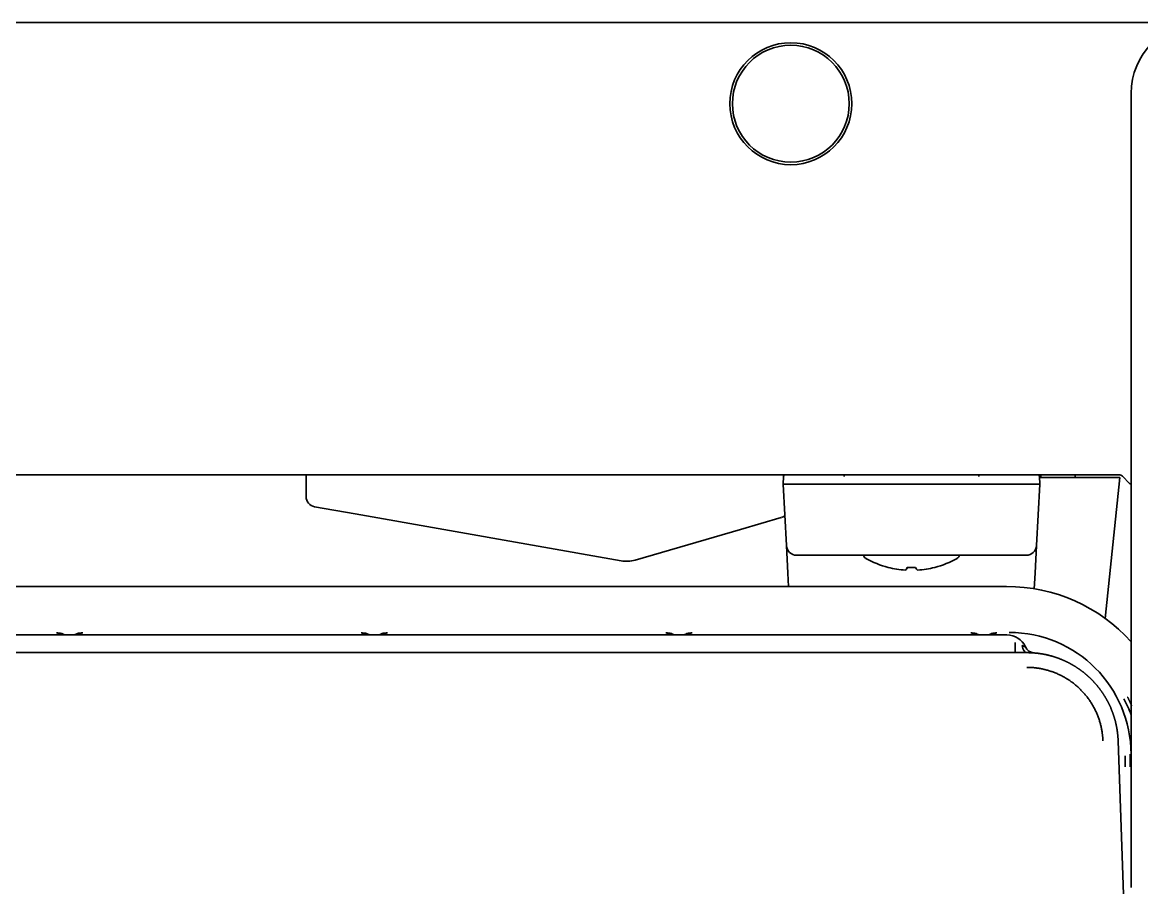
# Model space of a CAD drawing. Header units: inches. Extents: x 90 to 4162, y -443 to 3471.
# Drawn here: x 2831.2 to 2941.4, y 3316.2 to 3401.3 of the extents above; entities that cross this region are included whole.
import ezdxf

# ---------------------------------------------------------------- set-up
doc = ezdxf.new("R2010")
doc.units = ezdxf.units.IN
doc.layers.add('1', color=7, linetype='Continuous', true_color=0xffffff)
doc.layers.add('4', color=7, linetype='Continuous', true_color=0xffffff)

msp = doc.modelspace()

# ---------------------------------------------------------------- linework, layer by layer
at = {"layer": '1', "color": 7, "linetype": 'Continuous', "lineweight": 35}
for p, q in [((2818.72, 3401.28), (2947.39, 3401.28)), ((2940.39, 3371.73), (2940.39, 3394.28)), ((2940.39, 3354.62), (2940.39, 3368.52)), ((2939.18, 3356.78), (2803.31, 3356.78)), ((2859.18, 3354.62), (2859.18, 3356.78)), ((2906.14, 3355.86), (2906.17, 3356.62)), ((2912.14, 3356.62), (2912.14, 3356.78)), ((2931.36, 3356.62), (2931.39, 3355.86)), ((2931.37, 3356.5), (2934.32, 3356.5)), ((2931.51, 3356.78), (2931.51, 3356.5)), ((2934.32, 3356.5), (2939.29, 3356.5)), ((2934.88, 3356.5), (2934.88, 3356.78)), ((2939.29, 3356.5), (2937.84, 3342.64)), ((2939.54, 3356.63), (2940.24, 3355.92)), ((2906.46, 3349.81), (2906.14, 3355.86)), ((2925.4, 3355.86), (2912.14, 3355.86)), ((2931.39, 3355.86), (2931.07, 3349.81)), ((2864, 3352.93), (2860, 3353.63)), ((2890.2, 3348.31), (2864, 3352.93)), ((2905.95, 3352.57), (2901.95, 3351.4)), ((2901.95, 3351.4), (2891.56, 3348.38)), ((2940.39, 3316.16), (2940.39, 3351.41)), ((2906.6, 3347.09), (2906.46, 3349.81)), ((2931.07, 3349.81), (2930.93, 3347.09)), ((2912.45, 3348.86), (2907.46, 3348.86)), ((2925.08, 3348.86), (2912.45, 3348.86)), ((2930.07, 3348.86), (2925.08, 3348.86)), ((2918.17, 3347.4), (2918.17, 3347.4)), ((2919.37, 3347.4), (2919.37, 3347.4)), ((2921.07, 3347.67), (2921.07, 3347.66)), ((2906.67, 3345.79), (2906.6, 3347.09)), ((2930.93, 3347.09), (2930.85, 3345.56))]:
    msp.add_line(p, q, dxfattribs=at)
for radius in [6, 5.75]:
    msp.add_circle((2906.89, 3393.28), radius, dxfattribs=at)
for centre, radius, start, end in [((2939.18, 3356.28), 0.5, 45, 90), ((2940.6, 3356.28), 0.5, 225, 245.5305), ((2860.18, 3354.62), 1, 180, 260), ((2905.68, 3353.53), 1, 286.2135, 309.1173), ((2907.46, 3349.86), 1, 183, 270), ((2930.07, 3349.86), 1, 270, 357), ((2914.52, 3348.99), 0.5, 194.6023, 240.3206), ((2918.77, 3356.44), 9.08, 240.3206, 255.3324), ((2918.77, 3356.44), 9.08, 284.6676, 299.6794), ((2923.02, 3348.99), 0.5, 299.6794, 345.3977), ((2890.72, 3351.26), 3, 260, 286.2135)]:
    msp.add_arc(centre, radius, start, end, dxfattribs=at)
for centre, major_axis, ratio, start_param, end_param in [((2947.39, 3394.28), (4.95, -4.95), 0.999695, 2.356347, 3.926839), ((2906.42, 3356.61), (0, 0.25), 1, 0.849971, 1.53589), ((2925.4, 3356.61), (0, -0.25), 0.000017, 1.605703, 2.291621), ((2931.11, 3356.61), (-0.25, 0), 1, 3.176499, 3.862418), ((2916.47, 3356.44), (0, -8.79), 0.001207, 6.237649, 6.328721), ((2918.69, 3356.44), (0, -9.06), 0.993009, 6.033606, 6.225112), ((2918.1, 3356.44), (0, -9.06), 0.11804, 0.058074, 0.249579), ((2918.1, 3356.44), (0, -9.06), 0.115642, 0.058074, 0.249579), ((2918.76, 3356.44), (0, -8.79), 0.999999, 6.237649, 6.328721), ((2918.77, 3356.44), (0, 8.79), 0.999999, 3.141284, 3.187129), ((2919.43, 3356.44), (0, 9.06), 0.11804, 2.892014, 3.083519), ((2918.84, 3356.44), (0, 9.06), 0.993009, 3.199666, 3.391172), ((2918.84, 3356.44), (0, 9.06), 0.993291, 3.199666, 3.391172)]:
    msp.add_ellipse(centre, major_axis=major_axis, ratio=ratio, start_param=start_param, end_param=end_param, dxfattribs=at)
for points, knots in [([(2940.39, 3368.52), (2940.39, 3368.53), (2940.39, 3368.56), (2940.39, 3368.62), (2940.39, 3368.68), (2940.39, 3368.77), (2940.39, 3368.86), (2940.39, 3368.97), (2940.39, 3369.1), (2940.39, 3369.25), (2940.39, 3369.44), (2940.39, 3369.64), (2940.39, 3369.83), (2940.39, 3370.02), (2940.39, 3370.2), (2940.39, 3370.4), (2940.39, 3370.62), (2940.39, 3370.81), (2940.39, 3370.94), (2940.39, 3371.02), (2940.39, 3371.1), (2940.39, 3371.17), (2940.39, 3371.23), (2940.39, 3371.3), (2940.39, 3371.36), (2940.39, 3371.42), (2940.39, 3371.47), (2940.39, 3371.52), (2940.39, 3371.57), (2940.39, 3371.62), (2940.39, 3371.66), (2940.39, 3371.7), (2940.39, 3371.72), (2940.39, 3371.73)], [0, 0, 0, 0, 0.015307, 0.035184, 0.059624, 0.088618, 0.122161, 0.160243, 0.20286, 0.250007, 0.318362, 0.382801, 0.443342, 0.499998, 0.55265, 0.611855, 0.677626, 0.749989, 0.773387, 0.795826, 0.817305, 0.837824, 0.857382, 0.87598, 0.893616, 0.91029, 0.926001, 0.940748, 0.954531, 0.967349, 0.9792, 0.990084, 1, 1, 1, 1]), ([(2940.4, 3368.52), (2940.4, 3368.53), (2940.4, 3368.53), (2940.4, 3368.55), (2940.4, 3368.57), (2940.4, 3368.62), (2940.4, 3368.73), (2940.4, 3368.82), (2940.4, 3369.01), (2940.4, 3369.14), (2940.4, 3369.33), (2940.4, 3369.39), (2940.4, 3369.52), (2940.4, 3369.59), (2940.4, 3369.79), (2940.4, 3369.92), (2940.4, 3370.12), (2940.4, 3370.19), (2940.4, 3370.33), (2940.4, 3370.4), (2940.4, 3370.6), (2940.4, 3370.88), (2940.4, 3371.23), (2940.4, 3371.48), (2940.4, 3371.61), (2940.4, 3371.67), (2940.4, 3371.7), (2940.4, 3371.71), (2940.4, 3371.72), (2940.4, 3371.73)], [0, 0, 0, 0, 0.007813, 0.007813, 0.015625, 0.03125, 0.0625, 0.125, 0.125, 0.25, 0.25, 0.3125, 0.3125, 0.375, 0.375, 0.5, 0.5, 0.5625, 0.5625, 0.625, 0.625, 0.75, 0.875, 0.9375, 0.96875, 0.984375, 0.992188, 0.992188, 1, 1, 1, 1]), ([(2912.14, 3355.86), (2911.94, 3355.86), (2911.74, 3355.86), (2911.35, 3355.86), (2911.16, 3355.86), (2910.78, 3355.86), (2910.59, 3355.86), (2910.35, 3355.86), (2910.3, 3355.86), (2910.21, 3355.86), (2910.16, 3355.86), (2910.02, 3355.86), (2909.93, 3355.86), (2909.66, 3355.86), (2909.48, 3355.86), (2909.14, 3355.86), (2908.97, 3355.86), (2908.73, 3355.86), (2908.64, 3355.86), (2908.53, 3355.86), (2908.49, 3355.86), (2908.41, 3355.86), (2908.37, 3355.86), (2908.18, 3355.86), (2908.03, 3355.86), (2907.76, 3355.86), (2907.5, 3355.86), (2907.26, 3355.86), (2907.13, 3355.86), (2907.1, 3355.86), (2907.05, 3355.86), (2907.02, 3355.86), (2906.94, 3355.86), (2906.9, 3355.86), (2906.76, 3355.86), (2906.67, 3355.86), (2906.52, 3355.86), (2906.46, 3355.86), (2906.37, 3355.86), (2906.35, 3355.86), (2906.3, 3355.86), (2906.28, 3355.86), (2906.22, 3355.86), (2906.19, 3355.86), (2906.15, 3355.86), (2906.14, 3355.86), (2906.14, 3355.86)], [0, 0, 0, 0, 0.062581, 0.062581, 0.125162, 0.125162, 0.187743, 0.187743, 0.203388, 0.203388, 0.219033, 0.219033, 0.250323, 0.250323, 0.312904, 0.312904, 0.375485, 0.375485, 0.406775, 0.406775, 0.422421, 0.422421, 0.438066, 0.438066, 0.500647, 0.500647, 0.563228, 0.625808, 0.625808, 0.641454, 0.641454, 0.657099, 0.657099, 0.688389, 0.688389, 0.75097, 0.75097, 0.813551, 0.813551, 0.844841, 0.844841, 0.876132, 0.876132, 0.938713, 0.938713, 1, 1, 1, 1]), ([(2931.39, 3355.86), (2931.39, 3355.86), (2931.38, 3355.86), (2931.34, 3355.86), (2931.31, 3355.86), (2931.24, 3355.86), (2931.19, 3355.86), (2931.12, 3355.86), (2931.1, 3355.86), (2931.07, 3355.86), (2931.06, 3355.86), (2931.01, 3355.86), (2930.97, 3355.86), (2930.86, 3355.86), (2930.77, 3355.86), (2930.59, 3355.86), (2930.49, 3355.86), (2930.33, 3355.86), (2930.27, 3355.86), (2930.18, 3355.86), (2930.15, 3355.86), (2930.09, 3355.86), (2930.06, 3355.86), (2929.9, 3355.86), (2929.77, 3355.86), (2929.49, 3355.86), (2929.21, 3355.86), (2928.89, 3355.86), (2928.69, 3355.86), (2928.64, 3355.86), (2928.56, 3355.86), (2928.52, 3355.86), (2928.39, 3355.86), (2928.31, 3355.86), (2928.05, 3355.86), (2927.87, 3355.86), (2927.51, 3355.86), (2927.32, 3355.86), (2927.04, 3355.86), (2926.95, 3355.86), (2926.76, 3355.86), (2926.66, 3355.86), (2926.37, 3355.86), (2926.18, 3355.86), (2925.79, 3355.86), (2925.59, 3355.86), (2925.4, 3355.86)], [0, 0, 0, 0, 0.061226, 0.061226, 0.123811, 0.123811, 0.186396, 0.186396, 0.202042, 0.202042, 0.217689, 0.217689, 0.248981, 0.248981, 0.311566, 0.311566, 0.374151, 0.374151, 0.405443, 0.405443, 0.42109, 0.42109, 0.436736, 0.436736, 0.499321, 0.499321, 0.561906, 0.62449, 0.62449, 0.640137, 0.640137, 0.655783, 0.655783, 0.687075, 0.687075, 0.74966, 0.74966, 0.812245, 0.812245, 0.843538, 0.843538, 0.87483, 0.87483, 0.937415, 0.937415, 1, 1, 1, 1]), ([(2940.39, 3351.41), (2940.39, 3351.43), (2940.39, 3351.47), (2940.39, 3351.54), (2940.39, 3351.62), (2940.39, 3351.71), (2940.39, 3351.8), (2940.39, 3351.91), (2940.39, 3352.02), (2940.39, 3352.15), (2940.39, 3352.32), (2940.39, 3352.52), (2940.39, 3352.74), (2940.39, 3352.94), (2940.39, 3353.12), (2940.39, 3353.31), (2940.39, 3353.5), (2940.39, 3353.7), (2940.39, 3353.87), (2940.39, 3354), (2940.39, 3354.09), (2940.39, 3354.17), (2940.39, 3354.25), (2940.39, 3354.32), (2940.39, 3354.38), (2940.39, 3354.43), (2940.39, 3354.48), (2940.39, 3354.53), (2940.39, 3354.56), (2940.39, 3354.59), (2940.39, 3354.61), (2940.39, 3354.62)], [0, 0, 0, 0, 0.017064, 0.036815, 0.059249, 0.084363, 0.112153, 0.142615, 0.175746, 0.211544, 0.250008, 0.322378, 0.388152, 0.447354, 0.499999, 0.556664, 0.617207, 0.681643, 0.74999, 0.781924, 0.811845, 0.839752, 0.865644, 0.88952, 0.911376, 0.931212, 0.949025, 0.964812, 0.978572, 0.990302, 1, 1, 1, 1])]:
    msp.add_open_spline(points, degree=3, knots=knots, dxfattribs=at)
at = {"layer": '4', "color": 7, "linetype": 'Continuous', "lineweight": 35}
for p, q in [((2928.14, 3345.79), (2660.05, 3345.79)), ((2323.63, 3341.03), (2928.16, 3341.03)), ((2928.99, 3340.28), (2928.99, 3339.28)), ((2321.66, 3339.28), (2930.12, 3339.28)), ((2939.12, 3330.59), (2940.14, 3301.28))]:
    msp.add_line(p, q, dxfattribs=at)
for centre, radius, start, end in [((2928.14, 3329.28), 16.51, 42.0972, 90), ((2928.16, 3339.03), 2, 23.9946, 90), ((2928.39, 3329.28), 11.99, 0, 90), ((2930.9, 3340.25), 1, 203.9946, 265.5573)]:
    msp.add_arc(centre, radius, start, end, dxfattribs=at)
for centre, major_axis, ratio, start_param, end_param in [((2930.12, 3340.28), (0, -1), 0.488893, 5.013745, 6.283185), ((2926.18, 3334.83), (-14.07, 7.6), 0.593937, 3.730215, 3.870663), ((2939.73, 3328.03), (0, -4), 0.018495, 1.570903, 1.851422), ((2940.23, 3328.03), (0, -4.5), 0.017452, 1.570872, 1.851391)]:
    msp.add_ellipse(centre, major_axis=major_axis, ratio=ratio, start_param=start_param, end_param=end_param, dxfattribs=at)
for points, knots in [([(2835.37, 3341.04), (2835.36, 3341.04), (2835.35, 3341.05), (2835.22, 3341.13), (2835.06, 3341.18), (2834.79, 3341.22), (2834.69, 3341.23), (2834.6, 3341.23)], [0, 0, 0, 0, 0.054472, 0.054472, 0.674673, 0.674673, 1, 1, 1, 1]), ([(2834.6, 3341.23), (2834.64, 3341.23), (2834.69, 3341.22), (2834.82, 3341.18), (2834.9, 3341.12), (2834.96, 3341.05), (2834.97, 3341.04), (2834.97, 3341.04)], [0, 0, 0, 0, 0.330789, 0.330789, 0.961404, 0.961404, 1, 1, 1, 1]), ([(2837.18, 3341.23), (2837.09, 3341.23), (2836.99, 3341.22), (2836.73, 3341.18), (2836.57, 3341.13), (2836.44, 3341.05), (2836.43, 3341.04), (2836.42, 3341.04)], [0, 0, 0, 0, 0.325327, 0.325327, 0.945528, 0.945528, 1, 1, 1, 1]), ([(2836.81, 3341.04), (2836.81, 3341.04), (2836.82, 3341.05), (2836.88, 3341.12), (2836.96, 3341.18), (2837.09, 3341.22), (2837.14, 3341.23), (2837.18, 3341.23)], [0, 0, 0, 0, 0.038438, 0.038438, 0.669156, 0.669156, 1, 1, 1, 1]), ([(2865.37, 3341.04), (2865.36, 3341.04), (2865.35, 3341.05), (2865.22, 3341.13), (2865.06, 3341.18), (2864.79, 3341.22), (2864.69, 3341.23), (2864.6, 3341.23)], [0, 0, 0, 0, 0.054472, 0.054472, 0.674673, 0.674673, 1, 1, 1, 1]), ([(2864.6, 3341.23), (2864.64, 3341.23), (2864.69, 3341.22), (2864.82, 3341.18), (2864.9, 3341.12), (2864.96, 3341.05), (2864.97, 3341.04), (2864.97, 3341.04)], [0, 0, 0, 0, 0.330789, 0.330789, 0.961404, 0.961404, 1, 1, 1, 1]), ([(2867.18, 3341.23), (2867.09, 3341.23), (2866.99, 3341.22), (2866.73, 3341.18), (2866.57, 3341.13), (2866.44, 3341.05), (2866.43, 3341.04), (2866.42, 3341.04)], [0, 0, 0, 0, 0.325327, 0.325327, 0.945528, 0.945528, 1, 1, 1, 1]), ([(2866.81, 3341.04), (2866.81, 3341.04), (2866.82, 3341.05), (2866.88, 3341.12), (2866.96, 3341.18), (2867.09, 3341.22), (2867.14, 3341.23), (2867.18, 3341.23)], [0, 0, 0, 0, 0.038438, 0.038438, 0.669156, 0.669156, 1, 1, 1, 1]), ([(2895.37, 3341.04), (2895.36, 3341.04), (2895.35, 3341.05), (2895.22, 3341.13), (2895.06, 3341.18), (2894.79, 3341.22), (2894.69, 3341.23), (2894.6, 3341.23)], [0, 0, 0, 0, 0.054472, 0.054472, 0.674673, 0.674673, 1, 1, 1, 1]), ([(2894.6, 3341.23), (2894.64, 3341.23), (2894.69, 3341.22), (2894.82, 3341.18), (2894.9, 3341.12), (2894.96, 3341.05), (2894.97, 3341.04), (2894.97, 3341.04)], [0, 0, 0, 0, 0.330789, 0.330789, 0.961404, 0.961404, 1, 1, 1, 1]), ([(2897.18, 3341.23), (2897.09, 3341.23), (2896.99, 3341.22), (2896.73, 3341.18), (2896.57, 3341.13), (2896.44, 3341.05), (2896.43, 3341.04), (2896.42, 3341.04)], [0, 0, 0, 0, 0.325327, 0.325327, 0.945528, 0.945528, 1, 1, 1, 1]), ([(2896.81, 3341.04), (2896.81, 3341.04), (2896.82, 3341.05), (2896.88, 3341.12), (2896.96, 3341.18), (2897.09, 3341.22), (2897.14, 3341.23), (2897.18, 3341.23)], [0, 0, 0, 0, 0.038438, 0.038438, 0.669156, 0.669156, 1, 1, 1, 1]), ([(2924.6, 3341.23), (2924.64, 3341.23), (2924.69, 3341.22), (2924.82, 3341.18), (2924.9, 3341.12), (2924.96, 3341.05), (2924.97, 3341.04), (2924.97, 3341.04)], [0, 0, 0, 0, 0.330789, 0.330789, 0.961404, 0.961404, 1, 1, 1, 1]), ([(2925.37, 3341.04), (2925.36, 3341.04), (2925.35, 3341.05), (2925.22, 3341.13), (2925.06, 3341.18), (2924.79, 3341.22), (2924.69, 3341.23), (2924.6, 3341.23)], [0, 0, 0, 0, 0.054472, 0.054472, 0.674673, 0.674673, 1, 1, 1, 1]), ([(2927.18, 3341.23), (2927.09, 3341.23), (2926.99, 3341.22), (2926.73, 3341.18), (2926.57, 3341.13), (2926.44, 3341.05), (2926.43, 3341.04), (2926.42, 3341.04)], [0, 0, 0, 0, 0.325327, 0.325327, 0.945528, 0.945528, 1, 1, 1, 1]), ([(2926.81, 3341.04), (2926.81, 3341.04), (2926.82, 3341.05), (2926.88, 3341.12), (2926.96, 3341.18), (2927.09, 3341.22), (2927.14, 3341.23), (2927.18, 3341.23)], [0, 0, 0, 0, 0.038438, 0.038438, 0.669156, 0.669156, 1, 1, 1, 1]), ([(2929.66, 3339.98), (2929.66, 3339.98), (2929.67, 3339.97), (2929.68, 3339.97), (2929.7, 3339.96), (2929.71, 3339.96), (2929.72, 3339.95), (2929.73, 3339.95), (2929.74, 3339.94), (2929.76, 3339.94), (2929.77, 3339.93), (2929.78, 3339.93), (2929.79, 3339.92), (2929.8, 3339.92), (2929.81, 3339.91), (2929.82, 3339.91), (2929.83, 3339.9), (2929.84, 3339.9), (2929.85, 3339.9), (2929.86, 3339.89), (2929.87, 3339.89), (2929.88, 3339.88), (2929.89, 3339.88), (2929.9, 3339.87), (2929.91, 3339.87), (2929.92, 3339.86), (2929.93, 3339.86), (2929.94, 3339.86), (2929.95, 3339.85), (2929.96, 3339.85), (2929.96, 3339.85), (2929.97, 3339.85), (2929.97, 3339.84), (2929.98, 3339.84), (2929.98, 3339.84), (2929.98, 3339.84), (2929.98, 3339.84), (2929.98, 3339.84), (2929.98, 3339.84)], [0, 0, 0, 0, 0.026436, 0.0527, 0.078793, 0.104717, 0.130474, 0.156065, 0.181493, 0.20676, 0.231869, 0.256824, 0.281627, 0.306283, 0.330795, 0.355167, 0.379404, 0.403511, 0.427493, 0.451357, 0.475107, 0.498751, 0.532184, 0.565204, 0.597833, 0.630096, 0.66202, 0.693634, 0.724969, 0.756059, 0.786939, 0.817648, 0.848225, 0.87871, 0.909145, 0.939573, 0.970037, 1, 1, 1, 1]), ([(2930.12, 3339.28), (2930.14, 3339.28), (2930.17, 3339.28), (2930.22, 3339.28), (2930.27, 3339.28), (2930.31, 3339.27), (2930.36, 3339.27), (2930.41, 3339.27), (2930.46, 3339.27), (2930.51, 3339.27), (2930.55, 3339.27), (2930.6, 3339.26), (2930.65, 3339.26), (2930.7, 3339.26), (2930.75, 3339.25), (2930.8, 3339.25), (2930.85, 3339.25), (2930.9, 3339.24), (2930.95, 3339.24), (2931, 3339.23), (2931.05, 3339.23), (2931.1, 3339.22), (2931.15, 3339.22), (2931.2, 3339.21), (2931.25, 3339.21), (2931.3, 3339.2), (2931.35, 3339.19), (2931.4, 3339.19), (2931.45, 3339.18), (2931.5, 3339.17), (2931.55, 3339.16), (2931.6, 3339.15), (2931.65, 3339.15), (2931.71, 3339.14), (2931.76, 3339.13), (2931.81, 3339.12), (2931.86, 3339.11), (2931.91, 3339.1), (2931.96, 3339.09), (2932.02, 3339.08), (2932.07, 3339.06), (2932.12, 3339.05), (2932.17, 3339.04), (2932.22, 3339.03), (2932.28, 3339.02), (2932.33, 3339), (2932.38, 3338.99), (2932.43, 3338.98), (2932.48, 3338.96), (2932.54, 3338.95), (2932.59, 3338.93), (2932.64, 3338.92), (2932.7, 3338.9), (2932.75, 3338.89), (2932.8, 3338.87), (2932.85, 3338.85), (2932.91, 3338.84), (2932.96, 3338.82), (2933.01, 3338.8), (2933.07, 3338.78), (2933.12, 3338.76), (2933.17, 3338.74), (2933.22, 3338.73), (2933.28, 3338.71), (2933.33, 3338.69), (2933.38, 3338.66), (2933.44, 3338.64), (2933.49, 3338.62), (2933.54, 3338.6), (2933.6, 3338.58), (2933.65, 3338.56), (2933.7, 3338.53), (2933.76, 3338.51), (2933.81, 3338.49), (2933.86, 3338.46), (2933.91, 3338.44), (2933.97, 3338.41), (2934.02, 3338.39), (2934.07, 3338.36), (2934.13, 3338.34), (2934.18, 3338.31), (2934.23, 3338.28), (2934.29, 3338.26), (2934.34, 3338.23), (2934.39, 3338.2), (2934.44, 3338.17), (2934.5, 3338.14), (2934.55, 3338.11), (2934.6, 3338.08), (2934.65, 3338.05), (2934.71, 3338.02), (2934.76, 3337.99), (2934.81, 3337.96), (2934.86, 3337.93), (2934.91, 3337.9), (2934.97, 3337.86), (2935.02, 3337.83), (2935.07, 3337.8), (2935.12, 3337.76), (2935.17, 3337.73), (2935.22, 3337.69), (2935.28, 3337.66), (2935.33, 3337.62), (2935.38, 3337.58), (2935.43, 3337.55), (2935.48, 3337.51), (2935.53, 3337.47), (2935.58, 3337.43), (2935.63, 3337.39), (2935.68, 3337.36), (2935.73, 3337.32), (2935.78, 3337.28), (2935.83, 3337.24), (2935.88, 3337.19), (2935.93, 3337.15), (2935.98, 3337.11), (2936.03, 3337.07), (2936.08, 3337.03), (2936.12, 3336.98), (2936.17, 3336.94), (2936.22, 3336.9), (2936.27, 3336.85), (2936.32, 3336.81), (2936.36, 3336.76), (2936.41, 3336.72), (2936.46, 3336.67), (2936.5, 3336.62), (2936.55, 3336.58), (2936.6, 3336.53), (2936.64, 3336.48), (2936.69, 3336.43), (2936.73, 3336.38), (2936.78, 3336.33), (2936.82, 3336.28), (2936.87, 3336.23), (2936.91, 3336.18), (2936.96, 3336.13), (2937, 3336.08), (2937.05, 3336.03), (2937.09, 3335.97), (2937.13, 3335.92), (2937.17, 3335.87), (2937.22, 3335.81), (2937.26, 3335.76), (2937.3, 3335.71), (2937.34, 3335.65), (2937.38, 3335.59), (2937.42, 3335.54), (2937.46, 3335.48), (2937.5, 3335.43), (2937.54, 3335.37), (2937.58, 3335.31), (2937.62, 3335.25), (2937.66, 3335.19), (2937.7, 3335.13), (2937.74, 3335.07), (2937.77, 3335.01), (2937.81, 3334.95), (2937.85, 3334.89), (2937.88, 3334.83), (2937.92, 3334.77), (2937.96, 3334.71), (2937.99, 3334.65), (2938.03, 3334.58), (2938.06, 3334.52), (2938.09, 3334.46), (2938.13, 3334.39), (2938.16, 3334.33), (2938.19, 3334.26), (2938.22, 3334.2), (2938.26, 3334.13), (2938.29, 3334.07), (2938.32, 3334), (2938.35, 3333.93), (2938.38, 3333.87), (2938.41, 3333.8), (2938.43, 3333.73), (2938.46, 3333.66), (2938.49, 3333.59), (2938.52, 3333.52), (2938.54, 3333.46), (2938.57, 3333.39), (2938.59, 3333.32), (2938.62, 3333.24), (2938.64, 3333.17), (2938.67, 3333.1), (2938.69, 3333.03), (2938.71, 3332.96), (2938.74, 3332.89), (2938.76, 3332.82), (2938.78, 3332.74), (2938.8, 3332.67), (2938.82, 3332.6), (2938.84, 3332.52), (2938.86, 3332.45), (2938.88, 3332.37), (2938.89, 3332.3), (2938.91, 3332.22), (2938.93, 3332.15), (2938.94, 3332.07), (2938.96, 3332), (2938.97, 3331.92), (2938.99, 3331.84), (2939, 3331.77), (2939.01, 3331.69), (2939.02, 3331.61), (2939.03, 3331.54), (2939.04, 3331.46), (2939.05, 3331.38), (2939.06, 3331.3), (2939.07, 3331.22), (2939.08, 3331.15), (2939.09, 3331.07), (2939.09, 3330.99), (2939.1, 3330.91), (2939.11, 3330.83), (2939.11, 3330.75), (2939.11, 3330.67), (2939.12, 3330.62), (2939.12, 3330.59)], [0, 0, 0, 0, 0.003426, 0.006864, 0.010312, 0.013771, 0.017242, 0.020723, 0.024215, 0.027718, 0.031232, 0.034757, 0.038292, 0.041839, 0.045397, 0.048966, 0.052545, 0.056136, 0.059737, 0.063349, 0.066973, 0.070607, 0.074252, 0.077908, 0.081575, 0.085253, 0.088942, 0.092642, 0.096353, 0.100075, 0.103807, 0.107551, 0.111306, 0.115071, 0.118848, 0.122635, 0.126433, 0.130243, 0.134063, 0.137894, 0.141736, 0.145589, 0.149453, 0.153328, 0.157214, 0.16111, 0.165018, 0.168937, 0.172866, 0.176807, 0.180759, 0.184721, 0.188694, 0.192679, 0.196674, 0.20068, 0.204697, 0.208725, 0.212764, 0.216814, 0.220875, 0.224947, 0.22903, 0.233124, 0.237228, 0.241344, 0.245471, 0.249608, 0.253756, 0.257916, 0.262086, 0.266267, 0.27046, 0.274663, 0.278877, 0.283102, 0.287338, 0.291585, 0.295843, 0.300112, 0.304392, 0.308682, 0.312984, 0.317297, 0.32162, 0.325955, 0.3303, 0.334656, 0.339024, 0.343402, 0.347791, 0.352191, 0.356603, 0.361025, 0.365458, 0.369902, 0.374356, 0.378822, 0.383299, 0.387787, 0.392286, 0.396795, 0.401316, 0.405847, 0.41039, 0.414943, 0.419508, 0.424083, 0.428669, 0.433266, 0.437874, 0.442494, 0.447124, 0.451765, 0.456417, 0.461079, 0.465753, 0.470438, 0.475134, 0.47984, 0.484558, 0.489287, 0.494026, 0.498777, 0.503538, 0.50831, 0.513094, 0.517888, 0.522693, 0.527509, 0.532336, 0.537174, 0.542023, 0.546883, 0.551754, 0.556636, 0.561529, 0.566433, 0.571347, 0.576273, 0.581209, 0.586157, 0.591115, 0.596085, 0.601065, 0.606057, 0.611059, 0.616072, 0.621096, 0.626131, 0.631177, 0.636234, 0.641302, 0.646381, 0.651471, 0.656572, 0.661684, 0.666807, 0.67194, 0.677085, 0.68224, 0.687407, 0.692584, 0.697773, 0.702972, 0.708182, 0.713404, 0.718636, 0.723879, 0.729133, 0.734398, 0.739674, 0.744961, 0.750259, 0.755568, 0.760888, 0.766219, 0.77156, 0.776913, 0.782277, 0.787651, 0.793037, 0.798433, 0.803841, 0.809259, 0.814688, 0.820129, 0.82558, 0.831042, 0.836515, 0.841999, 0.847494, 0.853, 0.858517, 0.864045, 0.869584, 0.875134, 0.880695, 0.886266, 0.891849, 0.897442, 0.903047, 0.908663, 0.914289, 0.919926, 0.925575, 0.931234, 0.936904, 0.942586, 0.948278, 0.953981, 0.959695, 0.96542, 0.971156, 0.976903, 0.982661, 0.988429, 0.994209, 1, 1, 1, 1]), ([(2940.04, 3334.91), (2940.05, 3334.9), (2940.06, 3334.86), (2940.09, 3334.81), (2940.12, 3334.76), (2940.14, 3334.7), (2940.17, 3334.65), (2940.19, 3334.6), (2940.22, 3334.54), (2940.24, 3334.49), (2940.27, 3334.44), (2940.29, 3334.39), (2940.32, 3334.33), (2940.34, 3334.28), (2940.36, 3334.23), (2940.39, 3334.18), (2940.41, 3334.12), (2940.43, 3334.07), (2940.45, 3334.04), (2940.45, 3334.02)], [0, 0, 0, 0, 0.060356, 0.120531, 0.180524, 0.240337, 0.29997, 0.359424, 0.418698, 0.477793, 0.536709, 0.595448, 0.654009, 0.712393, 0.770601, 0.828632, 0.886487, 0.944167, 1, 1, 1, 1])]:
    msp.add_open_spline(points, degree=3, knots=knots, dxfattribs=at)
msp.add_open_spline([(2937.62, 3330.59), (2937.59, 3331.31), (2937.27, 3332.72), (2936.68, 3334.04), (2935.85, 3335.22), (2934.81, 3336.23), (2933.6, 3337.01), (2932.26, 3337.55), (2930.85, 3337.83), (2930.12, 3337.83)], degree=2, dxfattribs=at)

doc.saveas('drawing.dxf')
